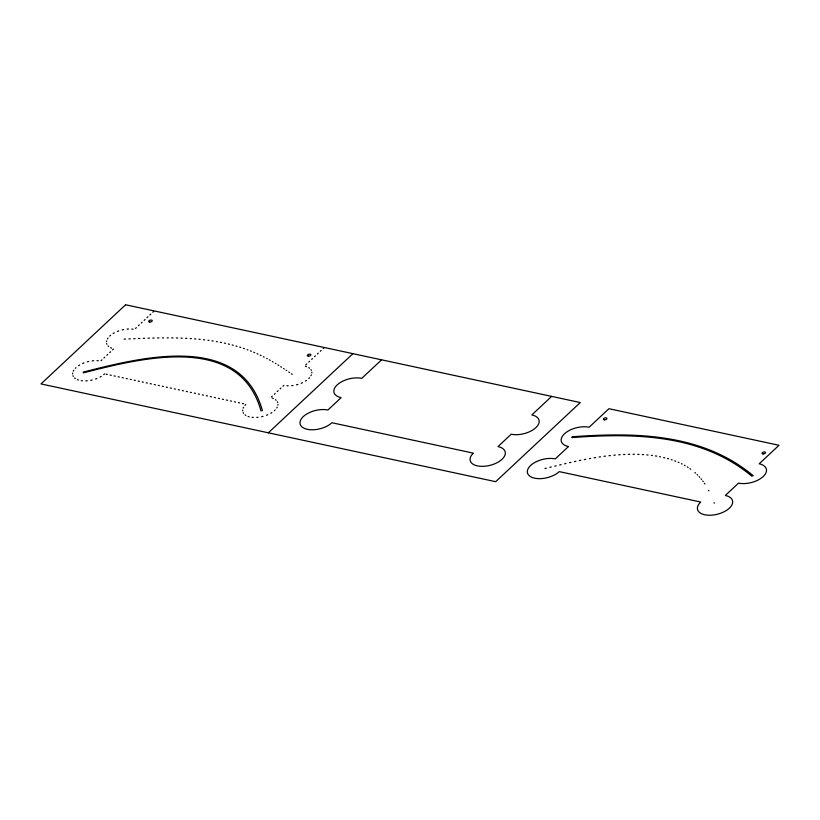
<?xml version="1.0" encoding="UTF-8"?>
<svg xmlns="http://www.w3.org/2000/svg" width="820" height="820" viewBox="0 0 820 820"><rect width="100%" height="100%" fill="white"/><g stroke="black" fill="none" stroke-linecap="round" stroke-linejoin="round"><path stroke-width="1.23" d="M72.621 373.889L72.683 373.11M277.99 404.424L277.918 405.111M242.71 410.133L242.72 410.902M311.815 372.926L311.825 372.249M106.498 341.663L106.631 340.874M243.191 408.145L243.571 407.335M311.323 374.914L310.934 375.724M73.318 371.111L73.769 370.291M277.211 407.171L276.781 407.929M107.481 338.855L108.004 338.045M245.006 405.326L245.744 404.537M309.499 377.743L308.802 378.481M75.337 368.293L75.952 367.698M275.1 410L274.351 410.707M101.075 360.667L101.895 359.888M103.966 357.961L104.786 357.192M106.856 355.255L107.676 354.486M109.736 352.559L110.567 351.78M112.627 349.853L113.457 349.084M135.515 328.441L136.345 327.672M138.406 325.735L139.226 324.966M141.296 323.039L142.116 322.27M144.187 320.333L145.007 319.564M147.067 317.637L147.897 316.858M149.958 314.931L150.788 314.162M152.848 312.225L153.678 311.457M271.44 396.962L272.271 396.193M274.331 394.266L275.161 393.487M277.221 391.56L278.041 390.791M280.112 388.854L280.932 388.085M282.992 386.159L283.822 385.38M305.88 364.746L306.711 363.967M308.771 362.04L309.601 361.271M311.661 359.334L312.492 358.565M314.552 356.638L315.372 355.859M317.442 353.933L318.262 353.164M320.323 351.226L321.153 350.458M323.213 348.531L324.043 347.752M268.345 432.806L352.938 353.666M381.577 359.816L361.763 378.348A18.03 9.42 -14 0 0 337.133 384.928A18.03 9.42 -14 0 0 341.13 397.649L327.928 410.01A18.03 9.42 -14 0 0 303.297 416.58A18.03 9.42 -14 0 0 307.295 429.311A18.03 9.42 -14 0 0 331.926 422.741L473.376 453.152A18.03 9.42 -14 0 0 477.373 465.883A18.03 9.42 -14 0 0 502.004 459.313A18.03 9.42 -14 0 0 498.006 446.582L511.208 434.221A18.03 9.42 -14 0 0 535.849 427.65A18.03 9.42 -14 0 0 531.842 414.92L551.655 396.388M109.788 336.036L110.628 335.308M104.529 373.899L103.709 374.617M306.424 380.449L305.501 381.064M78.525 365.679L79.612 364.992M271.82 412.614L270.784 413.249M113.15 333.514L114.298 332.858M101.178 376.401L100.101 377.015M302.508 382.694L301.237 383.258M82.625 363.455L83.917 362.922M267.75 414.766L266.52 415.268M117.403 331.403L118.726 330.901M96.832 378.543L95.591 379.004M297.885 384.447L296.491 384.826M87.32 361.804L88.714 361.456M263.035 416.386L261.631 416.724M83.179 372.126C140.978 357.387 240.393 331.71 262.441 410.676M83.343 372.864C140.661 358.248 239.286 332.633 261.057 411.076M544.951 468.548L546.356 468.199M549.861 467.338L551.265 467M556.165 465.811L554.771 466.149M559.681 464.971L561.085 464.632M122.18 329.886L123.584 329.589M92.137 380.019L90.733 380.316M564.591 463.812L565.995 463.484M569.51 462.685L570.915 462.377M574.441 461.598L575.845 461.301M579.371 460.563L580.775 460.276M584.301 459.579L585.716 459.303M589.467 458.616L590.656 458.4M594.182 457.796L595.597 457.56M599.123 457.017L600.537 456.812M292.976 385.513L291.654 385.666M604.053 456.32L605.457 456.135M92.24 360.851L93.634 360.718M608.973 455.715L610.367 455.561M258.013 417.308L256.803 417.411M613.862 455.213L615.256 455.09M127.1 329.097L128.484 329.005M87.217 380.798L85.833 380.89M618.731 454.813L620.115 454.71M623.559 454.516L624.932 454.454M124.107 339.121L125.48 339.06M128.904 338.906L130.277 338.844M572.114 436.783C635.049 432.171 702.186 433.124 753.242 475.733M571.776 437.593C634.424 432.991 701.233 433.913 752.053 476.358M133.701 338.701L135.064 338.65M138.488 338.506L139.851 338.455M143.274 338.332L144.638 338.291M148.041 338.178L149.404 338.137M152.807 338.055L154.16 338.024M628.386 454.341L629.698 454.311M157.553 337.953L158.906 337.932M162.555 337.891L163.631 337.891M167.177 337.881L168.325 337.881M633.071 454.29L634.403 454.29M171.667 337.912L172.999 337.922M288.148 385.81L286.928 385.759M176.32 337.983L177.643 338.014M637.724 454.352L639.047 454.403M180.943 338.117L182.255 338.168M185.597 338.311L186.827 338.383M97.006 360.677L98.287 360.769M253.277 417.431L252.088 417.329M642.347 454.557L643.597 454.628M190.24 338.578L191.347 338.65M194.627 338.896L195.826 338.988M131.784 329.076L133.035 329.22M646.795 454.885L648.056 454.997M82.451 380.798L81.293 380.664M199.004 339.275L200.162 339.388M203.391 339.726L204.631 339.869M651.418 455.366L652.412 455.5M207.931 340.279L208.946 340.423M211.98 340.853L213.19 341.038M655.447 455.93L656.646 456.125M216.398 341.571L217.361 341.735M220.303 342.278L221.472 342.514M659.598 456.658L660.53 456.842M224.413 343.119L225.5 343.354M106.129 374.186L107.276 374.433M110.136 375.047L111.284 375.293M114.144 375.909L115.292 376.154M118.152 376.769L119.3 377.015M122.159 377.63L123.307 377.876M126.167 378.491L127.315 378.737M130.185 379.352L131.323 379.598M134.193 380.213L135.331 380.47M138.201 381.085L139.338 381.331M142.208 381.946L143.346 382.192M146.216 382.807L147.364 383.053M150.224 383.668L151.372 383.914M154.232 384.529L155.38 384.775M158.239 385.39L159.387 385.636M162.247 386.251L163.395 386.497M166.255 387.112L167.403 387.358M170.263 387.973L171.411 388.219M174.27 388.834L175.418 389.08M178.288 389.705L179.426 389.951M182.296 390.566L183.434 390.812M186.304 391.427L187.442 391.673M190.312 392.288L191.449 392.534M194.32 393.149L195.467 393.395M198.327 394.01L199.475 394.256M202.335 394.871L203.483 395.117M206.343 395.732L207.491 395.978M210.35 396.593L211.498 396.839M214.358 397.454L215.506 397.7M218.366 398.315L219.514 398.561M222.374 399.186L223.522 399.432M226.392 400.047L227.529 400.293M230.399 400.908L231.537 401.154M234.407 401.769L235.545 402.015M238.415 402.63L239.553 402.876M242.423 403.491L243.571 403.737M663.616 457.519L664.733 457.785M228.319 344L229.446 344.277M232.214 344.974L233.208 345.24M249.147 416.785L248.091 416.457M305.419 366.263L306.475 366.591M667.48 458.503L668.556 458.81M236.016 346.019L237.082 346.327M239.737 347.127L240.731 347.444M78.382 380.008L77.439 379.67M671.262 459.641L672.226 459.958M272.363 398.151L273.357 398.52M243.366 348.315L244.38 348.664M247.168 349.648L247.906 349.925M674.757 460.85L675.721 461.219M111.54 348.121L110.597 347.721M250.418 350.888L251.34 351.257M253.739 352.241L254.682 352.641M678.15 462.203L678.95 462.552M257.07 353.686L257.951 354.086M260.227 355.142L261.129 355.572M681.42 463.7L682.076 464.028M263.363 356.679L264.153 357.079M266.695 358.401L267.269 358.709M684.423 465.258L685.12 465.647M269.39 359.867L270.231 360.339M272.312 361.528L273.132 361.999M275.387 363.342L275.981 363.701M245.815 415.402L245.108 414.92M687.293 466.939L688.072 467.42M308.75 367.657L309.499 368.17M277.98 364.931L278.769 365.423M280.737 366.673L281.516 367.175M283.577 368.518L284.232 368.949M286.149 370.22L286.723 370.609M288.814 372.024L289.573 372.536M291.459 373.828L292.217 374.34M689.999 468.712L690.737 469.235M75.286 378.532L74.63 378.03M275.469 399.688L276.145 400.242M108.609 346.481L108.055 345.978M694.929 472.556L695.534 473.089M697.133 474.595L697.666 475.118M699.132 476.635L699.685 477.25M701.018 478.788L701.53 479.413M702.771 481.002L703.242 481.647M243.591 413.352L243.222 412.716M704.431 483.328L704.821 483.913M310.934 369.666L311.323 370.343M73.267 376.39L72.96 375.744M277.385 401.81L277.703 402.507M708.572 490.319L708.859 490.883M106.856 344.236L106.631 343.559M714.046 502.639L714.261 503.172M125.593 304.773L41 383.924L495.69 481.688L580.283 402.548L125.593 304.773M568.475 446.541L555.273 458.892A18.03 9.42 -14 0 0 530.643 465.463A18.03 9.42 -14 0 0 534.64 478.193A18.03 9.42 -14 0 0 559.271 471.623L700.721 502.035A18.03 9.42 -14 0 0 704.718 514.765A18.03 9.42 -14 0 0 729.349 508.195A18.03 9.42 -14 0 0 725.351 495.464L738.553 483.113A18.03 9.42 -14 0 0 763.194 476.533A18.03 9.42 -14 0 0 759.187 463.802L779 445.28L608.922 408.708L589.108 427.23A18.03 9.42 -14 0 0 564.478 433.811A18.03 9.42 -14 0 0 568.475 446.541M604.412 419.819A1.804 0.943 -14 0 0 606.913 418.415A1.804 0.943 -14 0 0 604.145 418.21A1.804 0.943 -14 0 0 604.412 419.819M763.041 453.931A1.804 0.943 -14 0 0 765.542 452.527A1.804 0.943 -14 0 0 762.764 452.322A1.804 0.943 -14 0 0 763.041 453.931M149.722 322.055A1.804 0.943 -14 0 0 152.223 320.651A1.804 0.943 -14 0 0 149.455 320.435A1.804 0.943 -14 0 0 149.722 322.055M308.351 356.157A1.804 0.943 -14 0 0 310.852 354.752A1.804 0.943 -14 0 0 308.074 354.547A1.804 0.943 -14 0 0 308.351 356.157"/></g></svg>
